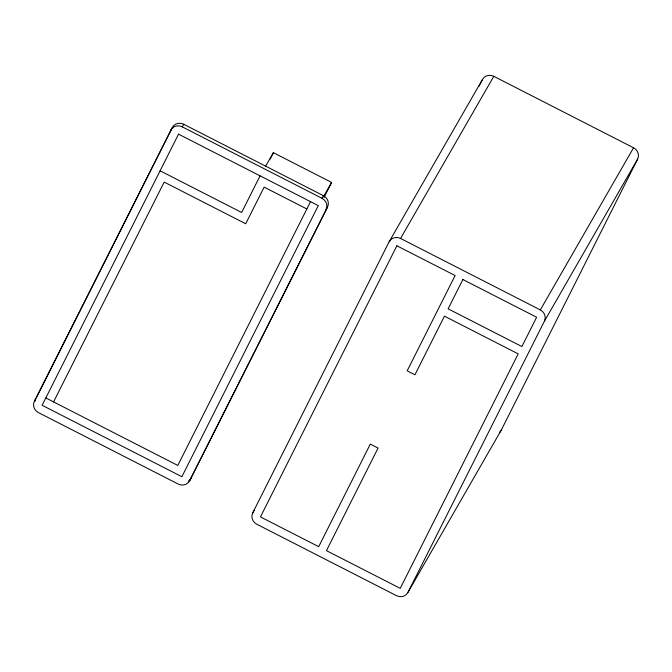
<?xml version="1.0" encoding="UTF-8"?>
<svg xmlns="http://www.w3.org/2000/svg" width="672" height="672" viewBox="0 0 672 672"><rect width="100%" height="100%" fill="white"/><g stroke="black" fill="none" stroke-linecap="round" stroke-linejoin="round"><path stroke-width="1.01" d="M34.356 401.302L172.25 127.613A8.719 8.198 29.9 0 1 183.708 124.253L323.467 195.712A8.719 8.198 29.9 0 1 327.55 207.01L189.655 480.698A8.719 8.198 29.9 0 1 178.206 484.058L38.438 412.6A8.719 8.198 29.9 0 1 34.356 401.302L35.843 398.731A8.719 8.198 29.9 0 0 35.078 401.184M36.313 397.79L172.25 127.613M53.575 401.915L164.186 182.095L245.708 223.776L264.146 187.135L306.852 208.975M260.072 175.837L241.634 212.478L160.104 170.797M270.161 159.088L273.386 152.678L331.624 182.448L324.097 197.408M310.54 201.642L177.811 465.436L45.814 397.942M189.655 480.698L327.55 207.01M252.697 512.929L389.113 241.811L482.345 79.674A8.719 8.198 29.9 0 1 493.794 76.314L633.562 147.773A8.719 8.198 29.9 0 1 637.644 159.071L501.228 430.189L407.988 592.326A8.719 8.198 29.9 0 1 396.539 595.686L256.771 524.227A8.719 8.198 29.9 0 1 252.697 512.929L254.26 510.216M479.052 86.218L482.345 79.674M407.988 592.326L544.404 321.208L637.644 159.071M170.772 130.192A8.719 8.198 29.9 0 1 182.23 126.832L183.708 124.253M265.667 166.102L273.386 152.678M326.071 209.58A8.719 8.198 29.9 0 0 321.989 198.29L323.467 195.712M323.392 196.77L331.624 182.448M389.113 241.811A8.719 8.198 29.9 0 1 400.562 238.459L493.794 76.314M544.404 321.208A8.719 8.198 29.9 0 0 540.33 309.91L633.562 147.773M182.23 126.832L321.989 198.29M400.562 238.459L540.33 309.91M191.134 478.128A8.719 8.198 29.9 0 1 188.244 481.261M501.228 430.189A8.719 8.198 29.9 0 1 499.708 432.256M178.542 134.156L42.126 405.275L181.885 476.725L318.301 205.615L178.542 134.156M396.875 245.784L260.459 516.902L318.696 546.672L370.314 444.091L378.076 448.056L326.458 550.645L400.226 588.353L518.204 353.875L444.444 316.168L414.943 374.783L407.182 370.818L455.112 275.554L396.875 245.784M462.874 279.527L448.132 308.834L521.892 346.55L536.642 317.243L462.874 279.527"/></g></svg>
